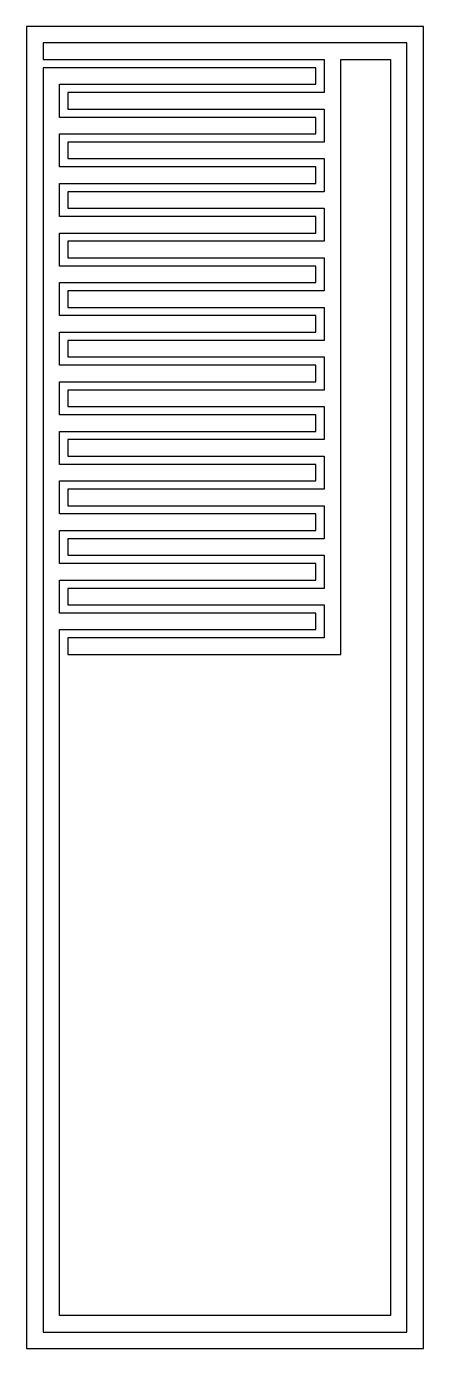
# Model space of a CAD drawing. Extents: x 0 to 12, y 0 to 40.
import ezdxf

# ---------------------------------------------------------------- set-up
doc = ezdxf.new("R2010")
doc.units = 0

msp = doc.modelspace()

# ---------------------------------------------------------------- linework, layer by layer
at = {"layer": 'COPPER (ANNEALED)'}
msp.add_lwpolyline([(11.5, 39.5), (0.5, 39.5), (0.5, 39), (9, 39), (9, 38), (1.25, 38), (1.25, 37.5), (9, 37.5), (9, 36.5), (1.25, 36.5), (1.25, 36), (9, 36), (9, 35), (1.25, 35), (1.25, 34.5), (9, 34.5), (9, 33.5), (1.25, 33.5), (1.25, 33), (9, 33), (9, 32), (1.25, 32), (1.25, 31.5), (9, 31.5), (9, 30.5), (1.25, 30.5), (1.25, 30), (9, 30), (9, 29), (1.25, 29), (1.25, 28.5), (9, 28.5), (9, 27.5), (1.25, 27.5), (1.25, 27), (9, 27), (9, 26), (1.25, 26), (1.25, 25.5), (9, 25.5), (9, 24.5), (1.25, 24.5), (1.25, 24), (9, 24), (9, 23), (1.25, 23), (1.25, 22.5), (9, 22.5), (9, 21.5), (1.25, 21.5), (1.25, 21), (9.5, 21), (9.5, 39), (11, 39), (11, 1), (1, 1), (1, 21.75), (8.75, 21.75), (8.75, 22.25), (1, 22.25), (1, 23.25), (8.75, 23.25), (8.75, 23.75), (1, 23.75), (1, 24.75), (8.75, 24.75), (8.75, 25.25), (1, 25.25), (1, 26.25), (8.75, 26.25), (8.75, 26.75), (1, 26.75), (1, 27.75), (8.75, 27.75), (8.75, 28.25), (1, 28.25), (1, 29.25), (8.75, 29.25), (8.75, 29.75), (1, 29.75), (1, 30.75), (8.75, 30.75), (8.75, 31.25), (1, 31.25), (1, 32.25), (8.75, 32.25), (8.75, 32.75), (1, 32.75), (1, 33.75), (8.75, 33.75), (8.75, 34.25), (1, 34.25), (1, 35.25), (8.75, 35.25), (8.75, 35.75), (1, 35.75), (1, 36.75), (8.75, 36.75), (8.75, 37.25), (1, 37.25), (1, 38.25), (8.75, 38.25), (8.75, 38.75), (0.5, 38.75), (0.5, 0.5), (11.5, 0.5)], close=True, dxfattribs=at)
at = {"layer": 'FR-4 (LOSSY)'}
msp.add_lwpolyline([(0, 40), (0, 0), (12, 0), (12, 40)], close=True, dxfattribs=at)

doc.saveas('drawing.dxf')
